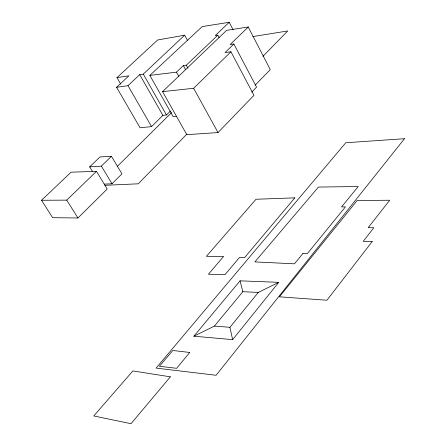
<?xml version="1.0" encoding="UTF-8"?>
<svg xmlns="http://www.w3.org/2000/svg" width="446" height="446" viewBox="0 0 446 446"><rect width="100%" height="100%" fill="white"/><g stroke="black" fill="none" stroke-linecap="round" stroke-linejoin="round"><path stroke-width="0.67" d="M232.639 339.629L278.733 282.34L240.065 280.829L193.887 336.206L232.639 339.629L229.913 327.308L258.29 292.431L278.733 282.34M193.887 336.206L214.42 326.098L242.814 291.69L258.29 292.431M255.285 85.03L270.282 69.626L248.227 26.994L226.574 30.367L162.573 91.653L186.807 134.67L218.027 132.562L253.958 95.316L230.933 51.764L225.068 52.578L233.866 44.003L256.561 87.148L251.851 92.01M186.946 134.023L138.254 183.813L104.894 185.307M262.917 56.352L287.748 30.958L252.821 36.583M104.431 184.114L112.024 183.763L121.936 173.84L111.428 156.278L100.027 156.942L89.663 166.865L92.495 171.515M120.738 84.149L116.958 77.61L128.905 75.803L116.579 87.293L140.077 127.79L151.556 126.614L162.879 115.38L166.47 114.979L170.411 111.06M117.242 166.486L171.654 112.526M77.939 217.999L107.218 189.015L96.475 171.336L71.092 172.184L41.523 200.265L52.611 217.676L77.939 217.999L66.738 200.137L41.523 200.265M89.663 166.865L101.365 166.129L111.428 156.278M162.573 91.653L193.642 88.28L230.933 51.764M248.227 26.994L230.186 44.511L233.866 44.003M66.738 200.137L96.475 171.336M176.583 116.384L173.154 116.662L149.845 75.391L176.465 72.157L183.339 65.607L186.277 65.228L217.826 35.189L219.131 37.642M233.085 29.709L229.205 22.3L215.24 35.574L217.826 35.189M116.579 87.293L128.002 85.682L139.732 74.655L143.3 74.12L184.655 35.184L187.621 40.653M149.845 75.391L202.205 26.587L229.205 22.3M116.958 77.61L157.644 39.995L184.655 35.184M214.42 326.098L229.913 327.308M101.365 166.129L112.024 183.763M128.002 85.682L151.556 126.614M139.732 74.655L162.879 115.38M143.3 74.12L166.47 114.979M176.465 72.157L178.813 76.389M183.339 65.607L185.659 69.827M193.642 88.28L218.027 132.562M186.277 65.228L187.939 68.249M240.065 280.829L242.814 291.69M372.209 241.52L326.912 300.236L279.419 296.819L357.185 200.488L389.709 200.237L368.206 227.655L373.809 227.767L363.256 241.325L372.209 241.52M404.477 138.706L216.093 375.276L156.111 368.101L345.756 142.759L404.477 138.706M302.873 253.518L294.477 263.82L254.878 261.913L318.455 187.075L358.238 186.523L341.564 206.899L345.416 206.905L307.283 253.679L302.873 253.518M189.751 352.479L176.661 368.307L159.361 366.266L172.886 350.472L189.751 352.479M294.812 197.857L244.642 257.576L239.441 257.52L224.996 274.658L208.405 274.223L223.608 256.456L206.414 256.299L256.015 199.256L294.812 197.857M170.35 376.831L131.012 423.7L93.755 415.945L132.886 370.927L170.35 376.831"/></g></svg>
